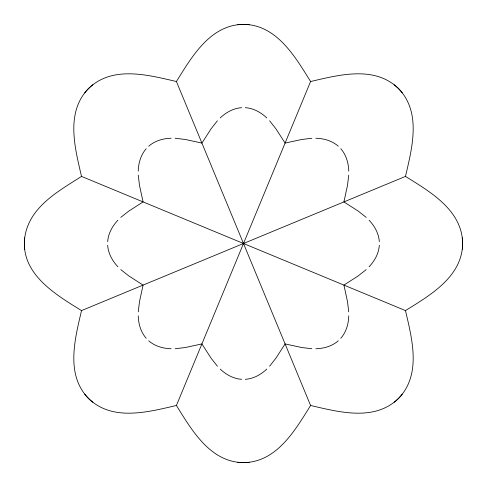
<?xml version="1.0" encoding="UTF-8"?>
<svg xmlns="http://www.w3.org/2000/svg" width="487" height="487" viewBox="0 0 487 487"><rect width="100%" height="100%" fill="white"/><g stroke="black" fill="none" stroke-linecap="round" stroke-linejoin="round"><path stroke-width="0.73" d="M138.235 171.156C138.442 163.108 140.792 154.842 146.203 148.718M348.765 315.844C348.558 323.892 346.208 332.158 340.797 338.282M138.265 311.838L139.471 301.757L143.075 285.096L128.745 275.867L120.764 269.591M348.735 175.162L347.529 185.243L343.925 201.904L358.255 211.133L366.236 217.409M24.715 237.772C20.417 273.779 55.36 294.404 81.524 310.59C74.895 339.11 65.313 374.643 88.537 398.463C112.357 421.687 147.89 412.105 176.41 405.476C191.884 430.325 210.232 462.23 243.5 462.65C276.768 462.23 295.116 430.325 310.59 405.476C339.11 412.105 374.643 421.687 398.463 398.463C421.687 374.643 412.105 339.11 405.476 310.59C430.325 295.116 462.23 276.768 462.65 243.5C462.23 210.232 430.325 191.884 405.476 176.41C412.105 147.89 421.687 112.357 398.463 88.537C374.643 65.313 339.11 74.895 310.59 81.524C295.116 56.675 276.768 24.77 243.5 24.35C210.232 24.77 191.884 56.675 176.41 81.524C147.89 74.895 112.357 65.313 88.537 88.537C65.313 112.357 74.895 147.89 81.524 176.41C58.123 191.324 28.861 207.304 24.715 237.772A45.425 45.425 0 0 0 24.715 249.228M107.682 241.722C108.181 233.565 112.363 226.059 117.909 220.221M379.318 245.278C378.819 253.435 374.637 260.941 369.091 266.779M176.41 405.476L310.59 81.524M217.409 120.764L211.133 128.745L201.904 143.075L185.243 139.471L175.162 138.265M269.591 366.236L275.867 358.255L285.096 343.925L301.757 347.529L311.838 348.735M220.221 117.909C226.059 112.363 233.565 108.181 241.722 107.682M266.779 369.091C260.941 374.637 253.435 378.819 245.278 379.318M120.764 217.409L128.745 211.133L143.075 201.904L139.471 185.243L138.265 175.162M366.236 269.591L358.255 275.867L343.925 285.096L347.529 301.757L348.735 311.838M148.718 146.203C154.842 140.792 163.108 138.442 171.156 138.235M338.282 340.797C332.158 346.208 323.892 348.558 315.844 348.765M81.524 310.59L405.476 176.41M311.838 138.265L301.757 139.471L285.096 143.075L275.867 128.745L269.591 120.764M175.162 348.735L185.243 347.529L201.904 343.925L211.133 358.255L217.409 366.236M315.844 138.235C323.892 138.442 332.158 140.792 338.282 146.203M171.156 348.765C163.108 348.558 154.842 346.208 148.718 340.797M245.278 107.682C253.435 108.181 260.941 112.363 266.779 117.909M241.722 379.318C233.565 378.819 226.059 374.637 220.221 369.091M81.524 176.41L405.476 310.59M369.091 220.221C374.637 226.059 378.819 233.565 379.318 241.722M117.909 266.779C112.363 260.941 108.181 253.435 107.682 245.278M340.797 148.718C346.208 154.842 348.558 163.108 348.765 171.156M146.203 338.282C140.792 332.158 138.442 323.892 138.235 315.844M176.41 81.524L310.59 405.476M237.772 24.715A45.425 45.425 0 0 1 249.228 24.715M84.744 92.847A45.425 45.425 0 0 1 92.847 84.744M92.847 402.256A45.425 45.425 0 0 1 84.744 394.153M249.228 462.285A45.425 45.425 0 0 1 237.772 462.285M402.256 394.153A45.425 45.425 0 0 1 394.153 402.256M462.285 237.772A45.425 45.425 0 0 1 462.285 249.228M394.153 84.744A45.425 45.425 0 0 1 402.256 92.847"/></g></svg>
